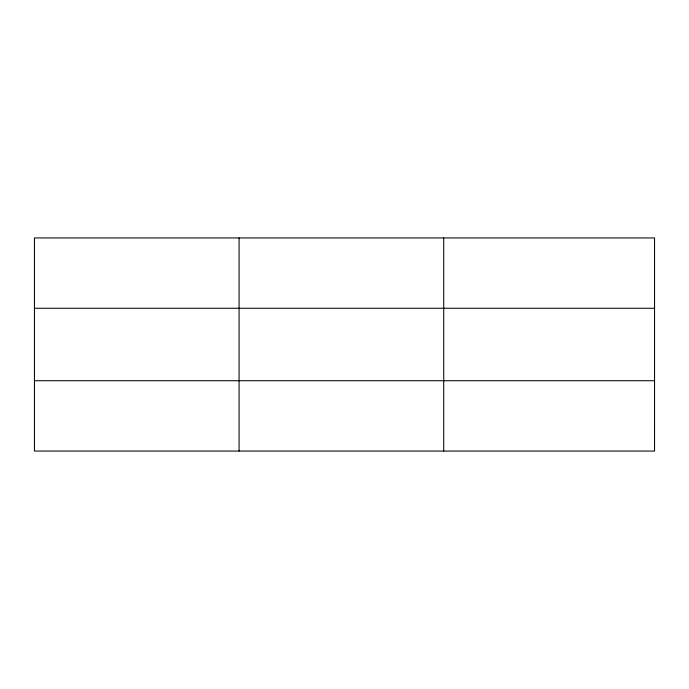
<?xml version="1.0" encoding="UTF-8"?>
<svg xmlns="http://www.w3.org/2000/svg" width="689" height="689" viewBox="0 0 689 689"><rect width="100%" height="100%" fill="white"/><g stroke="black" fill="none" stroke-linecap="round" stroke-linejoin="round"><path stroke-width="1.03" d="M239.083 237.938L239.083 451.062M443.716 237.938L443.716 451.062M34.45 308.267L654.55 308.267M34.45 380.733L654.55 380.733M654.55 427.619L654.55 451.062L34.45 451.062L34.45 237.938L654.55 237.938L654.55 427.619"/></g></svg>
